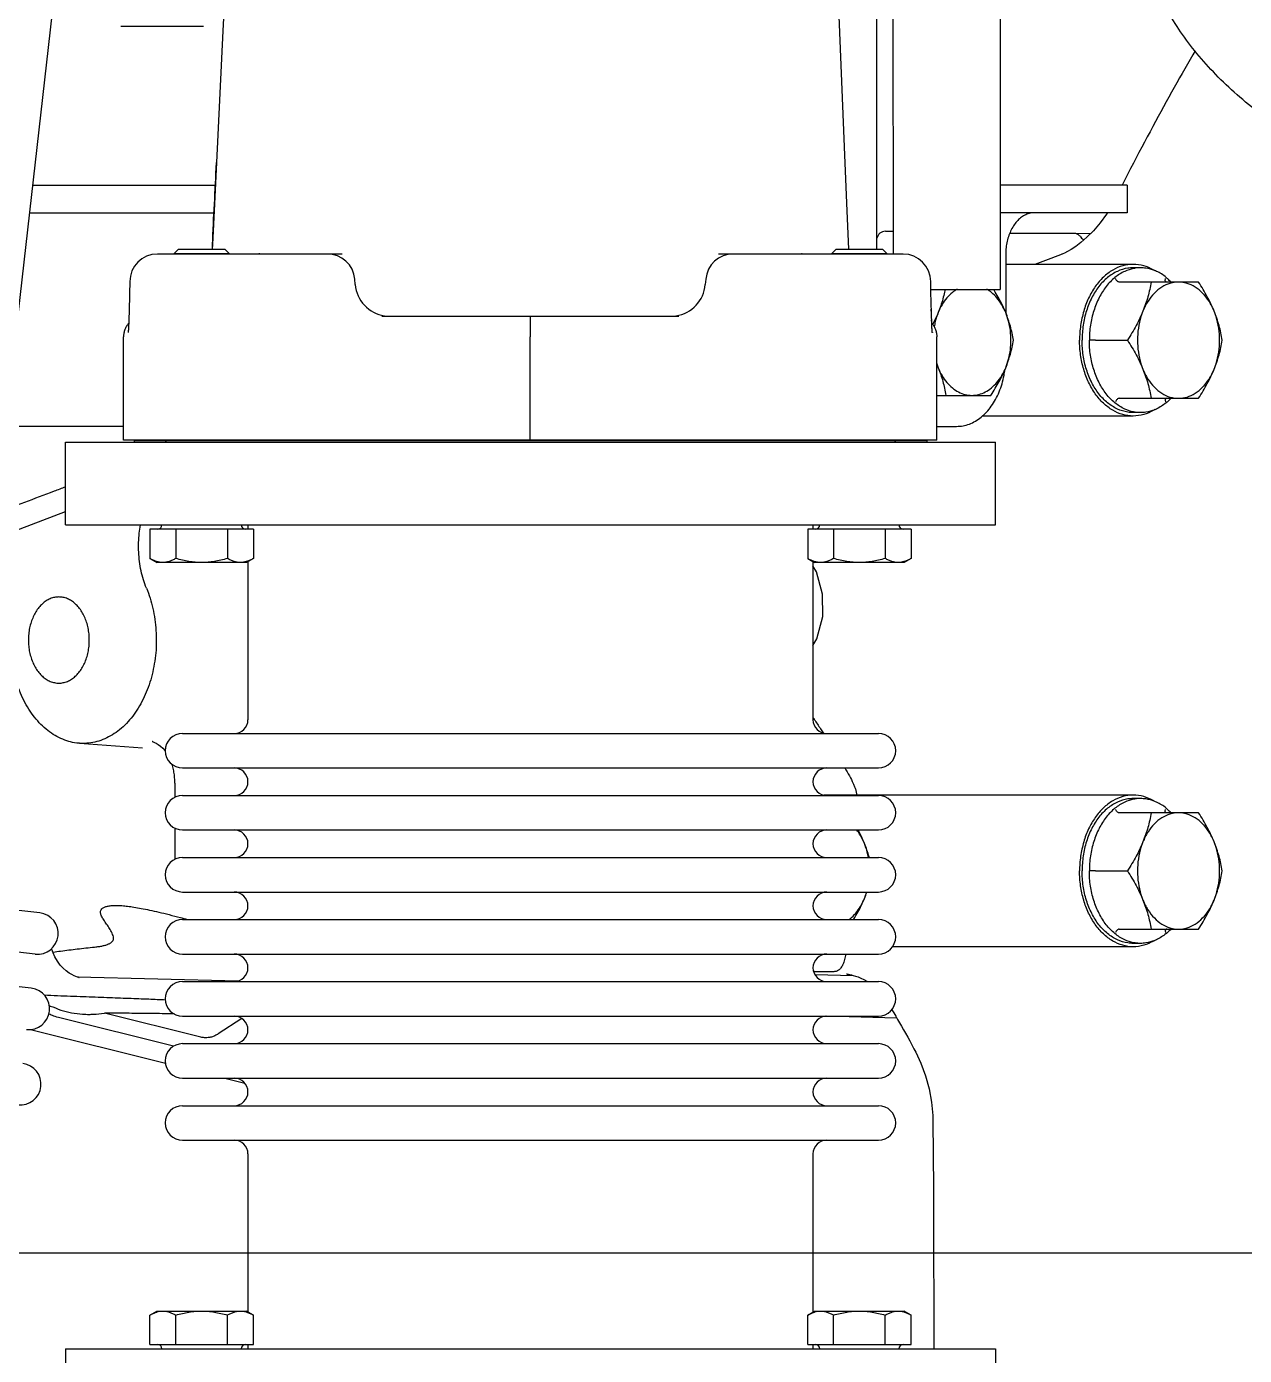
# Model space of a CAD drawing. Header units: millimetres. Extents: x 156850 to 204135, y 56350 to 74150.
# Drawn here: x 174349.8 to 174526.6, y 60517.2 to 60710 of the extents above; entities that cross this region are included whole.
import ezdxf

# ---------------------------------------------------------------- set-up
doc = ezdxf.new("R2010")
doc.units = ezdxf.units.MM
doc.header["$LTSCALE"] = 150
doc.layers.add('-----33 Equipment', color=5, linetype='Continuous')

# ---------------------------------------------------------------- blocks, each defined once
blk = doc.blocks.new('X-2F-PLAN$0$A$C73FA2420')
at = {"color": 0, "linetype": 'Continuous'}
for p, q in [((816.21, 1287.76), (832.06, 1426.86)), ((821.18, 1287.19), (837.03, 1426.29)), ((827.14, 1286.51), (842.99, 1425.61)), ((1413.18, 1232.83), (831.09, 1299.15)), ((881.35, 1293.42), (885.37, 1282.81)), ((897.73, 1274.36), (897.73, 1291.56)), ((810.24, 1287.86), (805.34, 1268.28)), ((928.73, 1288.02), (928.73, 1261.23)), ((932.73, 1287.57), (932.73, 1261.04)), ((763.93, 1282.81), (751.93, 1282.81)), ((763.93, 1282.81), (763.93, 1147.81)), ((807.8, 1267.12), (811.92, 1283.6)), ((883.43, 1282.81), (895.43, 1282.81)), ((883.43, 1282.81), (883.43, 1147.81)), ((895.43, 1282.81), (895.43, 1147.81)), ((817.27, 1257.75), (817.85, 1281.07)), ((851.75, 1280.78), (851.08, 1271.63)), ((809.12, 1263.14), (812.62, 1277.15)), ((895.73, 1274.36), (910.73, 1274.36)), ((895.73, 1156.34), (895.73, 1274.36)), ((955.73, 1262.78), (955.73, 1274.78)), ((895.65, 1272.81), (895.43, 1272.81)), ((895.65, 1157.81), (895.65, 1272.81)), ((913.14, 1273.6), (912.7, 1273.62)), ((913.62, 1273.58), (913.14, 1273.6)), ((914.15, 1273.57), (913.62, 1273.58)), ((914.73, 1273.55), (914.15, 1273.57)), ((915.34, 1273.53), (914.73, 1273.55)), ((916, 1273.52), (915.34, 1273.53)), ((917.04, 1273.49), (916, 1273.52)), ((918.63, 1273.46), (917.04, 1273.49)), ((918.72, 1273.46), (918.63, 1273.46)), ((918.74, 1273.46), (918.72, 1273.46)), ((764.53, 1270.54), (768.8, 1270.54)), ((764.53, 1270.54), (764.53, 1255.53)), ((768.8, 1270.54), (769.38, 1269.54)), ((851.08, 1271.62), (851.08, 1271.62)), ((878.56, 1270.54), (877.98, 1269.54)), ((882.83, 1270.54), (878.56, 1270.54)), ((882.83, 1255.53), (882.83, 1270.54)), ((769.38, 1269.54), (769.38, 1256.54)), ((877.98, 1256.54), (877.98, 1269.54)), ((922.73, 1242.66), (922.73, 1269.46)), ((764.53, 1266.79), (768.8, 1266.79)), ((839.45, 1266.91), (834.92, 1266.91)), ((845.95, 1266.91), (843.92, 1266.91)), ((882.83, 1266.79), (878.56, 1266.79)), ((895.73, 1267.04), (895.65, 1267.04)), ((922.81, 1267.04), (922.73, 1267.04)), ((923.43, 1266.41), (922.81, 1267.04)), ((922.81, 1267.04), (922.81, 1259.04)), ((794.18, 1265.81), (794.18, 1164.81)), ((799.18, 1265.81), (799.18, 1164.81)), ((803.18, 1265.81), (803.18, 1164.81)), ((808.18, 1265.81), (808.18, 1164.81)), ((812.18, 1265.81), (812.18, 1164.81)), ((817.18, 1265.81), (817.18, 1164.81)), ((821.18, 1265.81), (821.18, 1164.81)), ((826.18, 1265.81), (826.18, 1164.81)), ((830.18, 1265.81), (830.18, 1164.81)), ((835.18, 1265.81), (835.18, 1164.81)), ((839.18, 1265.81), (839.18, 1164.81)), ((844.18, 1265.81), (844.18, 1164.81)), ((848.18, 1265.81), (848.18, 1164.81)), ((853.18, 1265.81), (853.18, 1164.81)), ((923.43, 1266.41), (923.43, 1259.66)), ((935.99, 1260.89), (935.99, 1260.89)), ((764.53, 1259.28), (768.8, 1259.28)), ((803.18, 1259.66), (802.46, 1256.77)), ((811.84, 1257.21), (809.6, 1260.62)), ((882.83, 1259.28), (878.56, 1259.28)), ((895.73, 1259.04), (895.65, 1259.04)), ((922.81, 1259.04), (922.73, 1259.04)), ((923.43, 1259.66), (922.81, 1259.04)), ((764.53, 1256.31), (763.93, 1256.31)), ((764.53, 1255.53), (768.8, 1255.53)), ((768.8, 1255.53), (769.38, 1256.54)), ((792.18, 1256.31), (769.25, 1256.31)), ((878.12, 1256.31), (855.18, 1256.31)), ((878.56, 1255.53), (877.98, 1256.54)), ((882.83, 1255.53), (878.56, 1255.53)), ((883.43, 1256.31), (882.83, 1256.31)), ((918.3, 1240.74), (919.08, 1240.81)), ((913.73, 1236.9), (913.73, 1193.78)), ((895.73, 1215.34), (910.73, 1215.34)), ((919.08, 1189.87), (918.3, 1189.94)), ((922.73, 1161.23), (922.73, 1188)), ((764.53, 1174.31), (763.93, 1174.31)), ((764.53, 1175.08), (768.8, 1175.08)), ((764.53, 1175.08), (764.53, 1160.07)), ((768.8, 1175.08), (769.38, 1174.08)), ((792.18, 1174.31), (769.25, 1174.31)), ((769.38, 1174.08), (769.38, 1161.08)), ((818.22, 1174.05), (818.08, 1168.42)), ((878.12, 1174.31), (855.18, 1174.31)), ((878.56, 1175.08), (877.98, 1174.08)), ((877.98, 1161.08), (877.98, 1174.08)), ((882.83, 1175.08), (878.56, 1175.08)), ((882.83, 1160.07), (882.83, 1175.08)), ((883.43, 1174.31), (882.83, 1174.31)), ((811.9, 1162.15), (812.16, 1172.52)), ((818.62, 1171.28), (818.62, 1173.13)), ((844.23, 1127.84), (844.23, 1172.75)), ((764.53, 1171.33), (768.8, 1171.33)), ((882.83, 1171.33), (878.56, 1171.33)), ((895.73, 1171.58), (895.65, 1171.58)), ((922.81, 1171.58), (922.73, 1171.58)), ((923.43, 1170.95), (922.81, 1171.58)), ((922.81, 1171.58), (922.81, 1163.58)), ((923.43, 1170.95), (923.43, 1164.2)), ((923.43, 1165.05), (1152.73, 1165.08)), ((764.53, 1163.83), (768.8, 1163.83)), ((822.23, 1127.84), (822.23, 1162.79)), ((882.83, 1163.83), (878.56, 1163.83)), ((895.73, 1163.58), (895.65, 1163.58)), ((922.81, 1163.58), (922.73, 1163.58)), ((922.73, 1162.65), (975.59, 1162.66)), ((923.43, 1164.2), (922.81, 1163.58)), ((926.03, 1163.8), (926.03, 1162.66)), ((768.8, 1160.07), (769.38, 1161.08)), ((878.56, 1160.07), (877.98, 1161.08)), ((764.53, 1160.07), (768.8, 1160.07)), ((882.83, 1160.07), (878.56, 1160.07)), ((895.65, 1157.81), (895.43, 1157.81)), ((912.5, 1157.06), (912.95, 1157.08)), ((912.72, 1157.07), (913.2, 1157.09)), ((912.95, 1157.08), (913.76, 1157.11)), ((913.46, 1157.1), (914.38, 1157.13)), ((914.06, 1157.12), (914.73, 1157.14)), ((914.38, 1157.13), (915.46, 1157.16)), ((915.08, 1157.15), (916.25, 1157.18)), ((915.84, 1157.17), (917.1, 1157.2)), ((917.53, 1157.21), (917.99, 1157.22)), ((917.6, 1157.21), (917.6, 1147.15)), ((917.99, 1157.22), (918.63, 1157.23)), ((918.63, 1157.23), (918.72, 1157.23)), ((918.72, 1157.23), (918.74, 1157.23)), ((895.73, 1156.34), (910.73, 1156.34)), ((897.73, 1156.34), (897.73, 1153.47)), ((902.23, 1156.34), (902.23, 1148.48)), ((899.23, 1127.84), (899.23, 1149.73)), ((763.93, 1147.81), (751.93, 1147.81)), ((883.43, 1147.81), (895.43, 1147.81)), ((919.1, 1147.15), (917.6, 1147.15)), ((975.59, 1147.16), (919.1, 1147.15)), ((993.13, 1147.14), (919.1, 1147.15)), ((928.73, 1128.73), (928.73, 1147.15)), ((932.73, 1128.73), (932.73, 1147.15)), ((922.73, 1146.34), (914.23, 1146.34)), ((921.23, 1127.84), (921.23, 1146.34)), ((925.73, 1136.44), (925.73, 1145.76)), ((922.7, 1138.17), (922.7, 1138.18)), ((925.67, 1134.06), (925.73, 1136.42)), ((925.73, 1136.42), (925.73, 1136.44)), ((833.23, 1133.31), (833.23, 1128.68)), ((910.23, 1133.31), (910.23, 1128.68)), ((824.8, 1129.87), (824.8, 1118.35)), ((841.67, 1118.35), (841.67, 1129.87)), ((901.8, 1129.87), (901.8, 1118.35)), ((918.67, 1118.35), (918.67, 1129.87)), ((822.73, 1126.78), (822.73, 1127.84)), ((843.73, 1126.78), (843.73, 1127.84)), ((899.73, 1126.78), (899.73, 1127.84)), ((920.73, 1126.78), (920.73, 1127.84)), ((932.73, 1128.73), (928.73, 1128.73))]:
    blk.add_line(p, q, dxfattribs=at)
for points in [[(817.85, 1281.07), (817.92, 1281.28), (818.03, 1281.55), (818.2, 1281.89), (818.42, 1282.27), (818.73, 1282.69), (819.11, 1283.13), (819.58, 1283.56), (820.13, 1283.97), (820.77, 1284.32), (821.35, 1284.56)], [(821.35, 1284.56), (821.6, 1284.66), (821.95, 1284.83)], [(817.79, 1280.84), (817.79, 1280.83), (817.79, 1280.84), (817.81, 1280.92), (817.85, 1281.07)], [(912.7, 1273.62), (912.32, 1273.63), (912.15, 1273.64), (911.99, 1273.65), (911.85, 1273.66), (911.72, 1273.67), (911.61, 1273.68), (911.51, 1273.68), (911.43, 1273.69), (911.38, 1273.69), (911.34, 1273.7), (911.33, 1273.7)], [(852.01, 1270.18), (851.97, 1270.07), (851.89, 1269.88), (851.76, 1269.63), (851.58, 1269.33), (851.33, 1269), (851.03, 1268.67), (850.67, 1268.34), (850.62, 1268.29)], [(852.02, 1270.22), (852.02, 1270.22), (852.01, 1270.18)], [(935.99, 1260.89), (930.03, 1261.17), (924.1, 1261.46), (923.43, 1261.49)], [(988.57, 1258.21), (972.72, 1259.05), (955.09, 1259.95), (935.99, 1260.89)], [(922.75, 1254.64), (922.78, 1254.6), (922.77, 1254.62), (922.74, 1254.71), (922.73, 1254.81)], [(922.73, 1175.79), (922.74, 1175.89), (922.77, 1175.98), (922.78, 1176)], [(865.96, 1174.31), (866.91, 1173.77), (870.14, 1172.9), (873.39, 1172.91), (876.61, 1173.79), (877.52, 1174.31)], [(935.9, 1169.65), (954.86, 1170.43), (972.38, 1171.14), (988.13, 1171.75)], [(818.29, 1169.43), (818.29, 1169.43), (818.29, 1169.42), (818.28, 1169.37), (818.27, 1169.28), (818.25, 1169.15), (818.22, 1168.97), (818.16, 1168.74), (818.09, 1168.46), (817.99, 1168.13), (817.86, 1167.77), (817.69, 1167.36), (817.48, 1166.94), (817.23, 1166.5), (817.18, 1166.42)], [(923.43, 1169.12), (929, 1169.36), (935.9, 1169.65)], [(813.1, 1162.88), (813.08, 1162.87), (812.63, 1162.59), (812.17, 1162.31), (811.7, 1162.03), (811.21, 1161.74), (810.71, 1161.45), (810.2, 1161.16), (809.68, 1160.87), (809.14, 1160.57), (808.59, 1160.27), (808.02, 1159.96), (807.44, 1159.66), (806.97, 1159.41)], [(806.97, 1159.41), (805.36, 1158.65), (803.53, 1157.97), (801.64, 1157.45), (799.71, 1157.1), (797.77, 1156.93), (796.98, 1156.91)], [(796.98, 1156.91), (787.2, 1156.84), (778.37, 1156.8), (769.85, 1156.78), (763.93, 1156.78)], [(911.33, 1156.99), (911.32, 1156.99), (911.33, 1156.99), (911.36, 1157), (911.42, 1157), (911.49, 1157.01), (911.58, 1157.01), (911.69, 1157.02), (911.82, 1157.03), (911.96, 1157.04), (912.13, 1157.05), (912.31, 1157.06), (912.5, 1157.06)], [(916.66, 1157.19), (918, 1157.22), (918.46, 1157.23)], [(922.7, 1138.17), (922.09, 1139.81), (921.23, 1142.11)], [(928.73, 1131.59), (928.52, 1131.72), (927.27, 1132.63), (926.12, 1133.62), (925.16, 1134.57), (924.41, 1135.44), (923.84, 1136.19), (923.41, 1136.85), (923.09, 1137.39), (922.87, 1137.79), (922.75, 1138.06), (922.7, 1138.17)], [(952.19, 1118.85), (951.61, 1119.19), (950.95, 1119.57), (950.29, 1119.95), (949.62, 1120.33), (948.94, 1120.72), (948.27, 1121.1), (947.58, 1121.49), (946.89, 1121.88), (946.2, 1122.26), (945.5, 1122.65), (944.8, 1123.04), (944.09, 1123.43), (943.38, 1123.83), (942.66, 1124.22), (941.94, 1124.61), (941.21, 1125.01), (940.47, 1125.4), (939.73, 1125.8), (938.98, 1126.2), (938.23, 1126.6), (937.47, 1127), (936.7, 1127.4), (935.93, 1127.8), (935.15, 1128.21), (934.37, 1128.61), (933.58, 1129.01), (932.73, 1129.44)]]:
    blk.add_lwpolyline(points, dxfattribs=at)
for centre, radius, start, end in [((802.3, 1289.34), 3, 173.5, 353.5), ((813.23, 1288.1), 3, 173.5, 353.5), ((824.16, 1286.85), 3, 173.5, 353.5), ((918.73, 1269.46), 4, 0, 89.8649), ((763.93, 1269.39), 0.6, 270, 0), ((883.43, 1269.39), 0.6, 180, 270), ((796.68, 1265.81), 2.5, 0, 180), ((805.68, 1265.81), 2.5, 0, 180), ((814.68, 1265.81), 2.5, 0, 180), ((823.68, 1265.81), 2.5, 0, 180), ((832.68, 1265.81), 2.5, 0, 180), ((841.68, 1265.81), 2.5, 0, 180), ((850.68, 1265.81), 2.5, 0, 180), ((898.55, 1268.31), 2.9, 180, 192.9162), ((763.93, 1256.69), 0.6, 0, 90), ((792.18, 1258.31), 2, 270, 0), ((801.18, 1258.31), 2, 180, 0), ((810.18, 1258.31), 2, 180, 0), ((819.18, 1258.31), 2, 180, 0), ((828.18, 1258.31), 2, 180, 0), ((837.18, 1258.31), 2, 180, 0), ((846.18, 1258.31), 2, 180, 0), ((855.18, 1258.31), 2, 180, 270), ((883.43, 1256.69), 0.6, 90, 180), ((918.73, 1244.79), 4, 275, 360), ((918.73, 1235.76), 5, 95, 171.6352), ((918.73, 1194.92), 5, 188.3649, 265), ((918.73, 1185.89), 4, 359.9999, 85), ((792.18, 1172.31), 2, 0, 90), ((801.18, 1172.31), 2, 0, 180), ((810.18, 1172.31), 2, 0, 180), ((819.18, 1172.31), 2, 0, 180), ((828.18, 1172.31), 2, 0, 180), ((837.18, 1172.31), 2, 0, 180), ((846.18, 1172.31), 2, 0, 180), ((855.18, 1172.31), 2, 90, 180), ((763.93, 1173.93), 0.6, 270, 0), ((883.43, 1173.93), 0.6, 180, 270), ((796.68, 1164.81), 2.5, 180, 0), ((805.68, 1164.81), 2.5, 180, 0), ((814.68, 1164.81), 2.5, 180, 0), ((823.68, 1164.81), 2.5, 180, 0), ((832.68, 1164.81), 2.5, 180, 0), ((841.68, 1164.81), 2.5, 180, 0), ((850.68, 1164.81), 2.5, 180, 0), ((924.78, 1163.8), 1.25, 0.0079, 78.7579), ((898.55, 1162.31), 2.9, 167.0838, 180), ((763.93, 1161.23), 0.6, 0, 90), ((883.43, 1161.23), 0.6, 90, 180), ((918.73, 1161.23), 4, 270.1329, 0)]:
    blk.add_arc(centre, radius, start, end, dxfattribs=at)
for points, start_tangent, end_tangent in [([(888.94, 1282.81), (888.31, 1284.46), (885.07, 1293)], (-0.354904, 0.934903), (-0.35491, 0.934901)), ([(851.75, 1280.78), (851.79, 1281.17), (852.03, 1282.33), (852.46, 1283.47), (853.05, 1284.57), (853.82, 1285.61), (854.74, 1286.59), (855.81, 1287.49), (857.02, 1288.3), (858.34, 1289.01), (859.77, 1289.61), (861.29, 1290.1), (862.87, 1290.47), (864.5, 1290.71), (866.15, 1290.82), (867.82, 1290.8), (869.47, 1290.65), (871.08, 1290.37)], (0.073977, 0.99726), (0.977809, -0.209498)), ([(866.73, 1288.17), (865.84, 1288.13), (864.97, 1288), (864.14, 1287.77), (863.35, 1287.47), (862.64, 1287.09), (862.01, 1286.65), (861.48, 1286.14), (861.05, 1285.59), (860.74, 1285), (860.55, 1284.38), (860.48, 1283.75)], (-1, 0), (0, -1)), ([(872.98, 1283.75), (872.92, 1284.38), (872.73, 1285), (872.42, 1285.59), (871.99, 1286.14), (871.46, 1286.65), (870.83, 1287.09), (870.11, 1287.47), (869.33, 1287.77), (868.49, 1288), (867.62, 1288.13), (866.73, 1288.17)], (0, 1), (-1, 0)), ([(815.24, 1285.88), (815.16, 1283.93), (815.02, 1280.21), (814.89, 1276.78), (814.77, 1273.62), (814.66, 1270.69), (814.56, 1268.29)], (-0.036854, -0.999321), (-0.040096, -0.999196)), ([(811.92, 1283.6), (812.19, 1284.49), (812.49, 1285.2)], (0.242443, 0.970166), (0.422724, 0.906258)), ([(813.69, 1285.15), (813.64, 1285.01), (813.06, 1283.48), (812.67, 1281.91), (812.47, 1280.33), (812.43, 1279.38)], (-0.408891, -0.912583), (-0.000008, -1)), ([(821.47, 1284.61), (821.47, 1284.58)], (0.13967, -0.990198), (0.139524, -0.990219)), ([(821.47, 1284.58), (821.62, 1283.5)], (0.139524, -0.990219), (0.134418, -0.990925)), ([(821.62, 1283.5), (821.92, 1281.08), (822.2, 1278.56)], (0.134418, -0.990925), (0.103465, -0.994633)), ([(860.48, 1283.75), (860.55, 1283.13), (860.74, 1282.51), (861.05, 1281.92), (861.48, 1281.37), (862.01, 1280.86), (862.64, 1280.41), (863.35, 1280.04), (864.14, 1279.73), (864.97, 1279.51), (865.84, 1279.38), (866.73, 1279.34)], (0, -1), (1, 0)), ([(866.73, 1279.34), (867.62, 1279.38), (868.49, 1279.51), (869.33, 1279.73), (870.11, 1280.04), (870.83, 1280.41), (871.46, 1280.86), (871.99, 1281.37), (872.42, 1281.92), (872.73, 1282.51), (872.92, 1283.13), (872.98, 1283.75)], (1, 0), (0, 1)), ([(855.15, 1273.48), (854.16, 1274.44), (853.33, 1275.46), (852.67, 1276.54), (852.18, 1277.66), (851.87, 1278.82), (851.74, 1279.99), (851.75, 1280.78)], (-0.757612, 0.652705), (0.073977, 0.99726)), ([(812.43, 1279.38), (812.45, 1278.74), (812.62, 1277.15)], (-0.000008, -1), (0.163878, -0.986481)), ([(822.2, 1278.56), (822.24, 1278.24), (822.28, 1277.95), (822.32, 1277.67), (822.37, 1277.41), (822.43, 1277.16), (822.49, 1276.93), (822.56, 1276.72), (822.64, 1276.53), (822.72, 1276.37), (822.8, 1276.23), (822.89, 1276.11), (822.99, 1276), (823.1, 1275.92), (823.21, 1275.86), (823.33, 1275.82), (823.44, 1275.81), (823.55, 1275.82), (823.67, 1275.84)], (0.103465, -0.994633), (0.964269, 0.264925)), ([(812.52, 1267.03), (812.52, 1267.28), (812.55, 1270.29), (812.58, 1273.57), (812.62, 1277.15)], (0.008434, 0.999964), (0.010664, 0.999943)), ([(823.67, 1275.84), (824.38, 1276.11), (825.05, 1276.5), (825.68, 1276.93), (826.28, 1277.34), (826.8, 1277.61)], (0.964269, 0.264924), (0.926994, 0.375077)), ([(826.8, 1277.61), (827.24, 1277.71), (827.58, 1277.63), (827.84, 1277.41), (828.03, 1277.05), (828.15, 1276.58), (828.22, 1276), (828.23, 1275.5)], (0.926995, 0.375074), (-0.000409, -1)), ([(828.23, 1275.5), (828.23, 1275.33), (828.2, 1274.6), (828.12, 1273.78), (827.99, 1272.87)], (-0.000409, -1), (-0.152708, -0.988271)), ([(912.71, 1273.62), (912.66, 1273.66), (912.23, 1273.96), (911.76, 1274.18), (911.26, 1274.32), (910.73, 1274.36)], (-0.7528, 0.658249), (-1, 0)), ([(827.99, 1272.87), (827.81, 1271.8), (827.57, 1270.6), (827.27, 1269.25), (826.9, 1267.75), (826.47, 1266.11), (826.38, 1265.75)], (-0.152708, -0.988271), (-0.260573, -0.965454)), ([(874.27, 1271.05), (872.82, 1270.52), (871.3, 1270.12), (869.73, 1269.83), (868.12, 1269.66), (866.5, 1269.61), (864.88, 1269.69), (863.29, 1269.9), (861.73, 1270.22), (860.23, 1270.66), (858.81, 1271.21), (857.48, 1271.87), (856.26, 1272.63), (855.15, 1273.48)], (-0.925081, -0.37977), (-0.75884, 0.651277)), ([(768.8, 1270.54), (769.05, 1270.06), (769.24, 1269.59)], (0.5, -0.866025), (0.300903, -0.953655)), ([(874.27, 1271.05), (875.49, 1271.49), (876.78, 1271.82), (878.12, 1272.05), (879.48, 1272.17), (880.86, 1272.18), (882.23, 1272.08), (883.43, 1271.9)], (0.925081, 0.37977), (0.98206, -0.188569)), ([(877.98, 1268.67), (878.02, 1269.13), (878.13, 1269.59), (878.31, 1270.06), (878.56, 1270.54)], (0, 1), (0.5, 0.866025)), ([(769.38, 1268.67), (769.35, 1268.21), (769.24, 1267.74), (769.05, 1267.27), (768.8, 1266.79)], (0, -1), (-0.5, -0.866025)), ([(769.24, 1269.59), (769.26, 1269.51)], (0.300903, -0.953655), (0.277916, -0.960605)), ([(769.26, 1269.51), (769.35, 1269.13), (769.38, 1268.67)], (0.277916, -0.960605), (0, -1)), ([(852, 1270.15), (852, 1270.21)], (0.110353, 0.993892), (0.074014, 0.997257)), ([(878.56, 1266.79), (878.31, 1267.27), (878.13, 1267.74), (878.02, 1268.21), (877.98, 1268.67)], (-0.5, 0.866025), (0, 1)), ([(768.8, 1266.79), (769.05, 1265.83), (769.24, 1264.88), (769.35, 1263.96), (769.38, 1263.04)], (0.27735, -0.960769), (0, -1)), ([(845.95, 1266.91), (846.76, 1266.95), (847.56, 1267.05), (848.32, 1267.21), (848.71, 1267.32)], (1, 0), (0.954607, 0.297869)), ([(877.98, 1263.04), (878.02, 1263.96), (878.13, 1264.88), (878.31, 1265.83), (878.56, 1266.79)], (0, 1), (0.27735, 0.960769)), ([(826.38, 1265.75), (826.19, 1265.05)], (-0.260573, -0.965454), (-0.265068, -0.96423)), ([(769.38, 1263.04), (769.35, 1262.11), (769.24, 1261.19), (769.05, 1260.25), (768.8, 1259.28)], (0, -1), (-0.27735, -0.960769)), ([(809.03, 1262.48), (809.04, 1262.63), (809.12, 1263.14)], (0.025549, 0.999674), (0.241955, 0.970288)), ([(878.56, 1259.28), (878.31, 1260.25), (878.13, 1261.19), (878.02, 1262.11), (877.98, 1263.04)], (-0.27735, 0.960769), (0, 1)), ([(809.6, 1260.62), (809.33, 1261.1), (809.14, 1261.6), (809.05, 1262.11), (809.03, 1262.48)], (-0.550527, 0.834817), (0.025549, 0.999674)), ([(923.43, 1261.49), (924.13, 1261.46), (929.96, 1261.18), (935.99, 1260.89)], (0.998825, -0.048455), (0.998859, -0.047752)), ([(768.8, 1259.28), (769.05, 1258.8), (769.24, 1258.33), (769.35, 1257.87), (769.38, 1257.41)], (0.5, -0.866025), (0, -1)), ([(877.98, 1257.41), (878.02, 1257.87), (878.13, 1258.33), (878.31, 1258.8), (878.56, 1259.28)], (0, 1), (0.5, 0.866025)), ([(769.38, 1257.41), (769.35, 1256.95), (769.24, 1256.48), (769.05, 1256.01), (768.8, 1255.53)], (0, -1), (-0.5, -0.866025)), ([(878.11, 1256.57), (878.02, 1256.95), (877.98, 1257.41)], (-0.277916, 0.960605), (0, 1)), ([(878.13, 1256.48), (878.11, 1256.57)], (-0.300903, 0.953655), (-0.277916, 0.960605)), ([(878.56, 1255.53), (878.31, 1256.01), (878.13, 1256.48)], (-0.5, 0.866025), (-0.300903, 0.953655)), ([(913.73, 1215.34), (913.55, 1215.34), (913.33, 1215.34), (913.03, 1215.34), (912.66, 1215.34), (912.23, 1215.34), (911.76, 1215.34), (911.26, 1215.34), (910.73, 1215.34)], (-1, 0), (-1, 0)), ([(768.8, 1175.08), (769.05, 1174.6), (769.24, 1174.13)], (0.5, -0.866025), (0.300903, -0.953655)), ([(769.24, 1174.13), (769.26, 1174.05)], (0.300903, -0.953655), (0.277916, -0.960605)), ([(769.26, 1174.05), (769.35, 1173.67), (769.38, 1173.21)], (0.277916, -0.960605), (0, -1)), ([(818.62, 1173.13), (818.62, 1173.25), (818.62, 1173.39), (818.62, 1173.54), (818.62, 1173.69), (818.62, 1173.85), (818.62, 1174), (818.63, 1174.14), (818.63, 1174.22)], (-0.001458, 0.999999), (0.022881, 0.999738)), ([(855.23, 1174.12), (854.55, 1173.67), (853.85, 1173.22)], (-0.832015, -0.554753), (-0.844088, -0.536204)), ([(855.29, 1174.16), (855.23, 1174.12)], (-0.831568, -0.555423), (-0.832015, -0.554753)), ([(855.51, 1174.31), (855.29, 1174.16)], (-0.829831, -0.558015), (-0.831568, -0.555423)), ([(877.98, 1173.21), (878.02, 1173.67), (878.13, 1174.13), (878.31, 1174.6), (878.56, 1175.08)], (0, 1), (0.5, 0.866025)), ([(769.38, 1173.21), (769.35, 1172.75), (769.24, 1172.28), (769.05, 1171.81), (768.8, 1171.33)], (0, -1), (-0.5, -0.866025)), ([(853.85, 1173.22), (853.27, 1172.85)], (-0.844087, -0.536206), (-0.844004, -0.536337)), ([(878.56, 1171.33), (878.31, 1171.81), (878.13, 1172.28), (878.02, 1172.75), (877.98, 1173.21)], (-0.5, 0.866025), (0, 1)), ([(768.8, 1171.33), (769.05, 1170.37), (769.24, 1169.42), (769.35, 1168.5), (769.38, 1167.58)], (0.27735, -0.960769), (0, -1)), ([(819.68, 1169.96), (819.42, 1170.09), (819.19, 1170.25), (818.99, 1170.43), (818.83, 1170.63), (818.71, 1170.84), (818.64, 1171.06), (818.62, 1171.28)], (-0.914899, 0.403682), (-0.001458, 0.999999)), ([(877.98, 1167.58), (878.02, 1168.5), (878.13, 1169.42), (878.31, 1170.37), (878.56, 1171.33)], (0, 1), (0.27735, 0.960769)), ([(821.18, 1169.57), (820.78, 1169.63), (820.37, 1169.72), (820.01, 1169.83), (819.68, 1169.96)], (-0.993874, 0.110518), (-0.914899, 0.403682)), ([(826.17, 1169.09), (826.31, 1168.92), (827.11, 1168.11), (828.09, 1167.42), (829.23, 1166.85)], (0.600786, -0.79941), (0.92582, -0.377964)), ([(826.18, 1168.4), (826.25, 1168.36), (827.26, 1167.79), (828.25, 1167.28), (829.23, 1166.85)], (0.858176, -0.513356), (0.92582, -0.377964)), ([(845.93, 1168.47), (845.46, 1168.27), (844.99, 1168.11), (844.51, 1168), (844.23, 1167.95)], (-0.90279, -0.430081), (-0.990318, -0.13882)), ([(848.18, 1169.69), (847.02, 1169.03), (845.93, 1168.47)], (-0.863247, -0.504781), (-0.90272, -0.430229)), ([(769.38, 1167.58), (769.35, 1166.66), (769.24, 1165.73), (769.05, 1164.79), (768.8, 1163.83)], (0, -1), (-0.27735, -0.960769)), ([(829.23, 1166.85), (830.18, 1166.49)], (0.92582, -0.377964), (0.945548, -0.325484)), ([(829.23, 1166.85), (830.18, 1166.52)], (0.92582, -0.377964), (0.959892, -0.280369)), ([(835.18, 1166.15), (835.26, 1166.17), (836.25, 1166.48), (837.23, 1166.85)], (0.964321, 0.264735), (0.92582, 0.377964)), ([(835.19, 1166.26), (835.97, 1166.43), (837.23, 1166.85)], (0.984512, 0.175319), (0.92582, 0.377964)), ([(837.23, 1166.85), (838.37, 1167.41), (839.19, 1167.98)], (0.92582, 0.377964), (0.7848, 0.619749)), ([(837.23, 1166.85), (838.22, 1167.28), (839.18, 1167.77)], (0.92582, 0.377964), (0.88138, 0.472409)), ([(878.56, 1163.83), (878.31, 1164.79), (878.13, 1165.73), (878.02, 1166.66), (877.98, 1167.58)], (-0.27735, 0.960769), (0, 1)), ([(768.8, 1163.83), (769.05, 1163.34), (769.24, 1162.87), (769.35, 1162.41), (769.38, 1161.95)], (0.5, -0.866025), (0, -1)), ([(877.98, 1161.95), (878.02, 1162.41), (878.13, 1162.87), (878.31, 1163.34), (878.56, 1163.83)], (0, 1), (0.5, 0.866025)), ([(769.38, 1161.95), (769.35, 1161.49), (769.24, 1161.03), (769.05, 1160.55), (768.8, 1160.07)], (0, -1), (-0.5, -0.866025)), ([(878.11, 1161.11), (878.02, 1161.49), (877.98, 1161.95)], (-0.277916, 0.960605), (0, 1)), ([(878.13, 1161.03), (878.11, 1161.11)], (-0.300903, 0.953655), (-0.277916, 0.960605)), ([(878.56, 1160.07), (878.31, 1160.55), (878.13, 1161.03)], (-0.5, 0.866025), (-0.300903, 0.953655)), ([(912.69, 1157.07), (912.66, 1157.04), (912.23, 1156.74), (911.76, 1156.52), (911.26, 1156.39), (910.73, 1156.34)], (-0.756805, -0.65364), (-1, 0)), ([(914.23, 1156.14), (912.97, 1156.56), (912.17, 1156.73)], (-0.92582, 0.377964), (-0.984797, 0.173709)), ([(914.23, 1156.14), (913.25, 1156.58), (912.52, 1156.94)], (-0.92582, 0.377964), (-0.886703, 0.462339)), ([(906.23, 1156.14), (905.25, 1155.77), (904.26, 1155.47), (903.25, 1155.22), (902.23, 1155.01)], (-0.92582, -0.377964), (-0.985438, -0.170033)), ([(906.23, 1156.14), (905.1, 1155.58), (904.11, 1154.88), (903.31, 1154.07), (902.72, 1153.18), (902.35, 1152.22), (902.23, 1151.24)], (-0.92582, -0.377964), (0, -1)), ([(906.83, 1156.36), (906.23, 1156.14)], (-0.948862, -0.315691), (-0.92582, -0.377964)), ([(906.69, 1156.33), (906.23, 1156.14)], (-0.915672, -0.401926), (-0.92582, -0.377964)), ([(917.62, 1153.41), (917.16, 1154.07), (916.36, 1154.88), (915.38, 1155.58), (914.23, 1156.14)], (-0.506271, 0.862374), (-0.92582, 0.377964)), ([(917.6, 1155.13), (917.21, 1155.22), (916.21, 1155.47), (915.22, 1155.77), (914.23, 1156.14)], (-0.980188, 0.198071), (-0.92582, 0.377964)), ([(897.73, 1153.47), (897.82, 1152.54), (898.07, 1151.62), (898.49, 1150.74), (899.07, 1149.9), (899.8, 1149.13), (900.66, 1148.43), (901.65, 1147.81), (902.73, 1147.29), (903.91, 1146.88), (905.14, 1146.58), (905.96, 1146.45)], (0, -1), (0.991814, -0.127695)), ([(902.23, 1151.24), (902.36, 1150.26), (902.72, 1149.31), (903.31, 1148.42), (904.1, 1147.61), (905.09, 1146.91), (906.23, 1146.34)], (0, -1), (0.92582, -0.377964)), ([(914.23, 1146.34), (915.37, 1146.91), (916.36, 1147.61), (917.16, 1148.41), (917.62, 1149.07)], (0.92582, 0.377964), (0.506238, 0.862394)), ([(902.23, 1148.48), (903.25, 1147.85), (904.26, 1147.28), (905.25, 1146.78), (906.23, 1146.34)], (0.84076, -0.541408), (0.92582, -0.377964)), ([(914.23, 1146.34), (915.22, 1146.78), (916.21, 1147.28), (917.21, 1147.85), (917.61, 1148.09)], (0.92582, 0.377964), (0.851958, 0.523611)), ([(906.23, 1146.34), (907.22, 1145.98), (908.21, 1145.67), (909.21, 1145.42), (910.23, 1145.22)], (0.92582, -0.377964), (0.985438, -0.170033)), ([(906.23, 1146.34), (907.5, 1145.93), (908.85, 1145.67), (910.23, 1145.59), (911.62, 1145.67), (912.97, 1145.93), (914.23, 1146.34)], (0.92582, -0.377964), (0.92582, 0.377964)), ([(910.23, 1145.22), (911.25, 1145.42), (912.26, 1145.67), (913.25, 1145.98), (914.23, 1146.34)], (0.985438, 0.170033), (0.92582, 0.377964)), ([(928.73, 1142.13), (928.66, 1142.79), (928.44, 1143.43), (928.08, 1144.04), (927.59, 1144.6), (926.98, 1145.11), (926.26, 1145.53), (925.46, 1145.88), (924.59, 1146.13), (923.67, 1146.29), (922.73, 1146.34)], (0, 1), (-1, 0)), ([(822.23, 1127.84), (822.45, 1129.36), (823.07, 1130.81), (824.09, 1132.16), (825.46, 1133.34), (827.12, 1134.31), (829.02, 1135.02), (831.09, 1135.47), (833.23, 1135.62)], (0, 1), (1, 0)), ([(844.23, 1127.84), (844.02, 1129.36), (843.4, 1130.81), (842.38, 1132.16), (841.01, 1133.34), (839.35, 1134.31), (837.44, 1135.02), (835.38, 1135.47), (833.23, 1135.62)], (0, 1), (-1, 0)), ([(899.23, 1127.84), (899.45, 1129.36), (900.07, 1130.81), (901.09, 1132.16), (902.46, 1133.34), (904.12, 1134.31), (906.02, 1135.02), (908.09, 1135.47), (910.23, 1135.62)], (0, 1), (1, 0)), ([(921.23, 1127.84), (921.02, 1129.36), (920.4, 1130.81), (919.38, 1132.16), (918.01, 1133.34), (916.35, 1134.31), (914.44, 1135.02), (912.38, 1135.47), (910.23, 1135.62)], (0, 1), (-1, 0)), ([(925.3, 1135.55), (924.82, 1135.1), (924.76, 1135.03)], (-0.751882, -0.659298), (-0.667384, -0.744714)), ([(925.3, 1135.55), (925.45, 1135.71), (925.57, 1135.88), (925.66, 1136.06), (925.72, 1136.25), (925.73, 1136.42)], (0.751855, 0.659329), (0.024897, 0.99969)), ([(822.73, 1127.84), (822.79, 1128.61), (823.25, 1130.13), (824.14, 1131.55), (825.43, 1132.81), (827.06, 1133.84), (828.96, 1134.62), (831.05, 1135.1), (833.23, 1135.26)], (0, 1), (1, 0)), ([(822.83, 1127.8), (823.25, 1129.07), (824.14, 1130.49), (825.43, 1131.75), (827.06, 1132.78), (828.96, 1133.56), (831.05, 1134.04), (833.23, 1134.2)], (0.1942, 0.980962), (1, 0)), ([(843.73, 1127.84), (843.68, 1128.61), (843.22, 1130.13), (842.33, 1131.55), (841.04, 1132.81), (839.41, 1133.84), (837.5, 1134.62), (835.42, 1135.1), (833.23, 1135.26)], (0, 1), (-1, 0)), ([(843.63, 1127.8), (843.22, 1129.07), (842.33, 1130.49), (841.04, 1131.75), (839.41, 1132.78), (837.5, 1133.56), (835.42, 1134.04), (833.23, 1134.2)], (-0.1942, 0.980962), (-1, 0)), ([(833.23, 1133.31), (833.23, 1133.49), (833.23, 1133.7), (833.23, 1133.9), (833.23, 1134.07)], (0, 1), (0, 1)), ([(899.73, 1127.84), (899.79, 1128.61), (900.25, 1130.13), (901.14, 1131.55), (902.43, 1132.81), (904.06, 1133.84), (905.96, 1134.62), (908.05, 1135.1), (910.23, 1135.26)], (0, 1), (1, 0)), ([(899.83, 1127.8), (900.25, 1129.07), (901.14, 1130.49), (902.43, 1131.75), (904.06, 1132.78), (905.96, 1133.56), (908.05, 1134.04), (910.23, 1134.2)], (0.1942, 0.980962), (1, 0)), ([(920.73, 1127.84), (920.68, 1128.61), (920.22, 1130.13), (919.33, 1131.55), (918.04, 1132.81), (916.41, 1133.84), (914.5, 1134.62), (912.42, 1135.1), (910.23, 1135.26)], (0, 1), (-1, 0)), ([(920.63, 1127.8), (920.22, 1129.07), (919.33, 1130.49), (918.04, 1131.75), (916.41, 1132.78), (914.5, 1133.56), (912.42, 1134.04), (910.23, 1134.2)], (-0.1942, 0.980962), (-1, 0)), ([(910.23, 1133.31), (910.23, 1133.49), (910.23, 1133.7), (910.23, 1133.9), (910.23, 1134.07)], (0, 1), (0, 1)), ([(824.8, 1129.87), (824.76, 1130.03), (824.64, 1130.19), (824.48, 1130.33), (824.3, 1130.42)], (0, 1), (-0.92582, 0.377964)), ([(841.67, 1129.87), (841.71, 1130.03), (841.83, 1130.19), (841.99, 1130.33), (842.17, 1130.42)], (0, 1), (0.92582, 0.377964)), ([(901.8, 1129.87), (901.76, 1130.03), (901.64, 1130.19), (901.48, 1130.33), (901.3, 1130.42)], (0, 1), (-0.92582, 0.377964)), ([(918.67, 1129.87), (918.71, 1130.03), (918.83, 1130.19), (918.99, 1130.33), (919.17, 1130.42)], (0, 1), (0.92582, 0.377964)), ([(823.16, 1124.71), (823.07, 1124.86), (822.45, 1126.32), (822.23, 1127.84)], (-0.527024, 0.84985), (0, 1)), ([(822.73, 1126.78), (822.79, 1127.55), (822.83, 1127.8)], (0, 1), (0.1942, 0.980962)), ([(833.23, 1128.68), (832.17, 1128.02), (831.11, 1127.42), (830.06, 1126.88), (829.02, 1126.43)], (-0.84076, -0.541408), (-0.92582, -0.377964)), ([(837.45, 1126.43), (836.41, 1126.88), (835.36, 1127.42), (834.3, 1128.02), (833.23, 1128.68)], (-0.92582, 0.377964), (-0.84076, 0.541408)), ([(843.31, 1124.71), (843.4, 1124.86), (844.02, 1126.32), (844.23, 1127.84)], (0.527024, 0.84985), (0, 1)), ([(843.73, 1126.78), (843.68, 1127.55), (843.63, 1127.8)], (0, 1), (-0.1942, 0.980962)), ([(900.16, 1124.71), (900.07, 1124.86), (899.45, 1126.32), (899.23, 1127.84)], (-0.527024, 0.84985), (0, 1)), ([(899.73, 1126.78), (899.79, 1127.55), (899.83, 1127.8)], (0, 1), (0.1942, 0.980962)), ([(910.23, 1128.68), (909.17, 1128.02), (908.11, 1127.42), (907.06, 1126.88), (906.02, 1126.43)], (-0.84076, -0.541408), (-0.92582, -0.377964)), ([(914.45, 1126.43), (913.41, 1126.88), (912.36, 1127.42), (911.3, 1128.02), (910.23, 1128.68)], (-0.92582, 0.377964), (-0.84076, 0.541408)), ([(920.31, 1124.71), (920.4, 1124.86), (921.02, 1126.32), (921.23, 1127.84)], (0.527024, 0.84985), (0, 1)), ([(920.73, 1126.78), (920.68, 1127.55), (920.63, 1127.8)], (0, 1), (-0.1942, 0.980962)), ([(823.15, 1124.71), (822.79, 1126), (822.73, 1126.78)], (-0.378535, 0.925587), (0, 1)), ([(829.02, 1126.43), (827.6, 1125.7), (826.41, 1124.77), (825.53, 1123.69), (824.98, 1122.5), (824.8, 1121.26)], (-0.92582, -0.377964), (0, -1)), ([(829.02, 1126.43), (827.98, 1126.04), (826.93, 1125.71), (825.87, 1125.45), (824.8, 1125.24)], (-0.92582, -0.377964), (-0.985438, -0.170033)), ([(837.45, 1126.43), (835.84, 1126.93), (834.12, 1127.19), (832.35, 1127.19), (830.63, 1126.93), (829.02, 1126.43)], (-0.92582, 0.377964), (-0.92582, -0.377964)), ([(841.67, 1121.26), (841.48, 1122.5), (840.94, 1123.69), (840.06, 1124.77), (838.88, 1125.69), (837.45, 1126.43)], (0, 1), (-0.92582, 0.377964)), ([(841.67, 1125.24), (840.6, 1125.45), (839.54, 1125.71), (838.49, 1126.04), (837.45, 1126.43)], (-0.985438, 0.170033), (-0.92582, 0.377964)), ([(843.32, 1124.71), (843.68, 1126), (843.73, 1126.78)], (0.378535, 0.925587), (0, 1)), ([(900.15, 1124.71), (899.79, 1126), (899.73, 1126.78)], (-0.378535, 0.925587), (0, 1)), ([(906.02, 1126.43), (904.6, 1125.7), (903.41, 1124.77), (902.53, 1123.69), (901.98, 1122.5), (901.8, 1121.26)], (-0.92582, -0.377964), (0, -1)), ([(906.02, 1126.43), (904.98, 1126.04), (903.93, 1125.71), (902.87, 1125.45), (901.8, 1125.24)], (-0.92582, -0.377964), (-0.985438, -0.170033)), ([(914.45, 1126.43), (912.84, 1126.93), (911.12, 1127.19), (909.35, 1127.19), (907.63, 1126.93), (906.02, 1126.43)], (-0.92582, 0.377964), (-0.92582, -0.377964)), ([(918.67, 1121.26), (918.48, 1122.5), (917.94, 1123.69), (917.06, 1124.77), (915.88, 1125.69), (914.45, 1126.43)], (0, 1), (-0.92582, 0.377964)), ([(918.67, 1125.24), (917.6, 1125.45), (916.54, 1125.71), (915.49, 1126.04), (914.45, 1126.43)], (-0.985438, 0.170033), (-0.92582, 0.377964)), ([(920.32, 1124.71), (920.68, 1126), (920.73, 1126.78)], (0.378535, 0.925587), (0, 1)), ([(937.89, 1101.33), (940.22, 1105.25), (942.76, 1108.94), (945.49, 1112.37), (948.4, 1115.49), (951.44, 1118.28), (954.58, 1120.69), (957.78, 1122.7), (961.01, 1124.33), (964.23, 1125.58), (967.44, 1126.46), (970.63, 1127.01), (973.78, 1127.21)], (0.484022, 0.875056), (0.999907, 0.013621)), ([(824.18, 1123.01), (824.14, 1123.06), (823.25, 1124.48), (823.15, 1124.71)], (-0.639571, 0.768732), (-0.378535, 0.925587)), ([(842.28, 1123.01), (842.33, 1123.06), (843.22, 1124.48), (843.32, 1124.71)], (0.639571, 0.768732), (0.378535, 0.925587)), ([(901.18, 1123.01), (901.14, 1123.06), (900.25, 1124.48), (900.15, 1124.71)], (-0.639571, 0.768732), (-0.378535, 0.925587)), ([(919.28, 1123.01), (919.33, 1123.06), (920.22, 1124.48), (920.32, 1124.71)], (0.639571, 0.768732), (0.378535, 0.925587)), ([(824.35, 1122.82), (824.18, 1123.01)], (-0.664574, 0.747223), (-0.639571, 0.768732)), ([(824.48, 1123.18), (824.3, 1123.13)], (-0.989806, -0.142419), (-0.92582, -0.377964)), ([(824.77, 1122.39), (824.35, 1122.82)], (-0.719955, 0.694021), (-0.664574, 0.747223)), ([(824.68, 1123.16), (824.64, 1123.18), (824.48, 1123.18)], (-0.926496, 0.376304), (-0.989806, -0.142419)), ([(824.8, 1122.98), (824.76, 1123.11), (824.68, 1123.16)], (0, 1), (-0.926496, 0.376304)), ([(841.67, 1122.98), (841.71, 1123.11), (841.79, 1123.16)], (0, 1), (0.926936, 0.375219)), ([(841.7, 1122.39), (842.12, 1122.82)], (0.719955, 0.694021), (0.664539, 0.747253)), ([(841.79, 1123.16), (841.83, 1123.18), (841.99, 1123.18)], (0.926936, 0.375219), (0.989806, -0.142419)), ([(841.99, 1123.18), (842.17, 1123.13)], (0.989806, -0.142419), (0.92582, -0.377964)), ([(842.12, 1122.82), (842.28, 1123.01)], (0.664539, 0.747253), (0.639571, 0.768732)), ([(901.35, 1122.82), (901.18, 1123.01)], (-0.664574, 0.747223), (-0.639571, 0.768732)), ([(901.48, 1123.18), (901.3, 1123.13)], (-0.989806, -0.142419), (-0.92582, -0.377964)), ([(901.77, 1122.39), (901.35, 1122.82)], (-0.719955, 0.694021), (-0.664574, 0.747223)), ([(901.68, 1123.16), (901.64, 1123.18), (901.48, 1123.18)], (-0.926496, 0.376304), (-0.989806, -0.142419)), ([(901.8, 1122.98), (901.76, 1123.11), (901.68, 1123.16)], (0, 1), (-0.926496, 0.376304)), ([(918.67, 1122.98), (918.71, 1123.11), (918.79, 1123.16)], (0, 1), (0.926936, 0.375219)), ([(918.7, 1122.39), (919.12, 1122.82)], (0.719955, 0.694021), (0.664539, 0.747253)), ([(918.79, 1123.16), (918.83, 1123.18), (918.99, 1123.18)], (0.926936, 0.375219), (0.989806, -0.142419)), ([(918.99, 1123.18), (919.17, 1123.13)], (0.989806, -0.142419), (0.92582, -0.377964)), ([(919.12, 1122.82), (919.28, 1123.01)], (0.664539, 0.747253), (0.639571, 0.768732)), ([(824.8, 1121.26), (824.99, 1120.02), (825.53, 1118.84), (826.41, 1117.76), (827.59, 1116.83), (829.02, 1116.1)], (0, -1), (0.92582, -0.377964)), ([(837.45, 1116.1), (838.87, 1116.83), (840.06, 1117.76), (840.94, 1118.84), (841.48, 1120.03), (841.67, 1121.26)], (0.92582, 0.377964), (0, 1)), ([(901.8, 1121.26), (901.99, 1120.02), (902.53, 1118.84), (903.41, 1117.76), (904.59, 1116.83), (906.02, 1116.1)], (0, -1), (0.92582, -0.377964)), ([(914.45, 1116.1), (915.87, 1116.83), (917.06, 1117.76), (917.94, 1118.84), (918.48, 1120.03), (918.67, 1121.26)], (0.92582, 0.377964), (0, 1)), ([(824.8, 1118.35), (825.87, 1117.69), (826.93, 1117.09), (827.98, 1116.56), (829.02, 1116.1)], (0.84076, -0.541408), (0.92582, -0.377964)), ([(837.45, 1116.1), (838.49, 1116.56), (839.54, 1117.09), (840.6, 1117.69), (841.67, 1118.35)], (0.92582, 0.377964), (0.84076, 0.541408)), ([(901.8, 1118.35), (902.87, 1117.69), (903.93, 1117.09), (904.98, 1116.56), (906.02, 1116.1)], (0.84076, -0.541408), (0.92582, -0.377964)), ([(914.45, 1116.1), (915.49, 1116.56), (916.54, 1117.09), (917.6, 1117.69), (918.67, 1118.35)], (0.92582, 0.377964), (0.84076, 0.541408)), ([(829.02, 1116.1), (830.06, 1115.71), (831.11, 1115.38), (832.17, 1115.12), (833.23, 1114.91)], (0.92582, -0.377964), (0.985438, -0.170033)), ([(829.02, 1116.1), (830.63, 1115.59), (832.35, 1115.33), (834.12, 1115.33), (835.84, 1115.59), (837.45, 1116.1)], (0.92582, -0.377964), (0.92582, 0.377964)), ([(833.23, 1114.91), (834.3, 1115.12), (835.36, 1115.38), (836.41, 1115.71), (837.45, 1116.1)], (0.985438, 0.170033), (0.92582, 0.377964)), ([(906.02, 1116.1), (907.06, 1115.71), (908.11, 1115.38), (909.17, 1115.12), (910.23, 1114.91)], (0.92582, -0.377964), (0.985438, -0.170033)), ([(906.02, 1116.1), (907.63, 1115.59), (909.35, 1115.33), (911.12, 1115.33), (912.84, 1115.59), (914.45, 1116.1)], (0.92582, -0.377964), (0.92582, 0.377964)), ([(910.23, 1114.91), (911.3, 1115.12), (912.36, 1115.38), (913.41, 1115.71), (914.45, 1116.1)], (0.985438, 0.170033), (0.92582, 0.377964))]:
    blk.add_spline(points, degree=3, dxfattribs=dict(at, start_tangent=start_tangent, end_tangent=end_tangent))
blk = doc.blocks.new('X-2F-PLAN$0$zw$C47F')
at = {"layer": '-----33 Equipment'}
blk.add_line((3675.86, 1166.3), (3675.86, 2206.3), dxfattribs=at)
blk.add_blockref('X-2F-PLAN$0$A$C73FA2420', (2898.05, 848.02), dxfattribs=at)

msp = doc.modelspace()

# ---------------------------------------------------------------- block references
at = {"layer": '-----33 Equipment', "rotation": 90.00000000000001}
msp.add_blockref('X-2F-PLAN$0$zw$C47F', (176486.3, 56856.22), dxfattribs=at)

doc.saveas('drawing.dxf')
